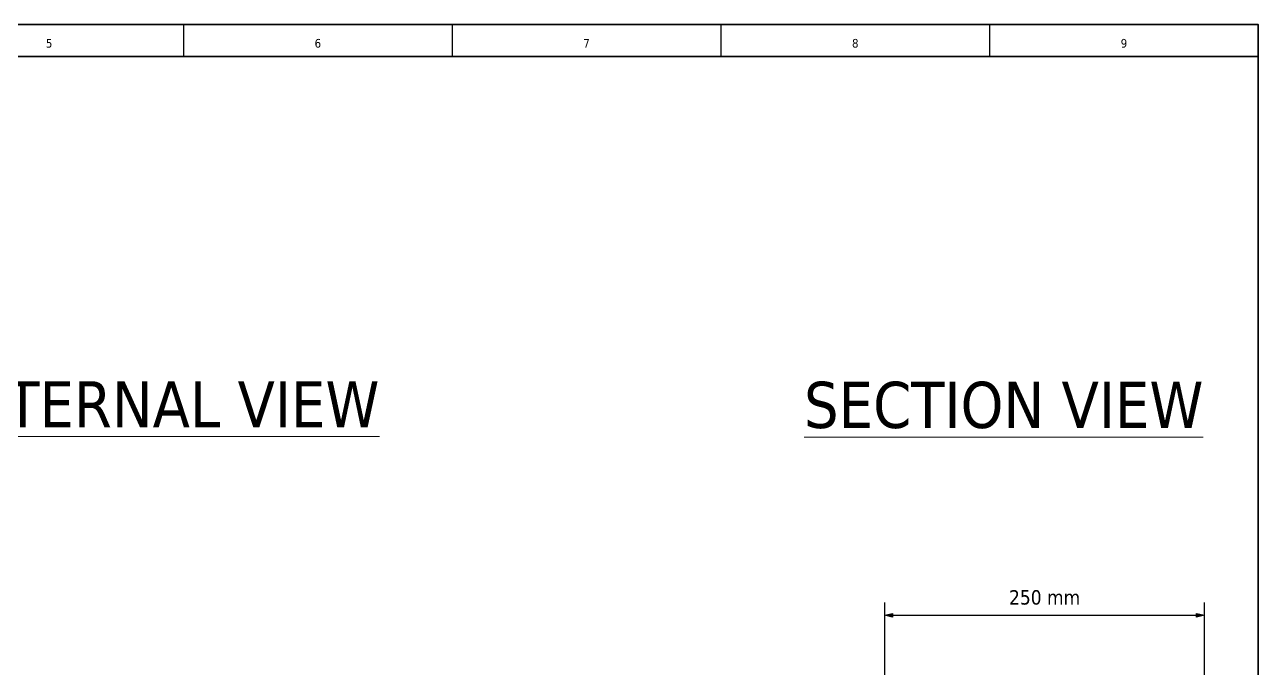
# Model space of a CAD drawing. Header units: millimetres. Extents: x 0 to 2100, y 0 to 1485.
# Drawn here: x 1136 to 2100, y 982 to 1485 of the extents above; entities that cross this region are included whole.
import ezdxf
from ezdxf.enums import TextEntityAlignment as Align

# ---------------------------------------------------------------- set-up
doc = ezdxf.new("R2010")
doc.units = ezdxf.units.MM
for name, color, linetype, lineweight in [('EPLAN107', 5, 'Continuous', 5), ('EPLAN108', 5, 'Continuous', 5), ('EPLAN201', 7, 'Continuous', 5), ('EPLAN451', 7, 'Continuous', 5), ('EPLAN452', 7, 'Continuous', 5), ('EPLAN453', 7, 'Continuous', 5)]:
    doc.layers.add(name, color=color, linetype=linetype, lineweight=lineweight)
doc.styles.add('Tahoma', font='')
doc.styles.get('Tahoma').set_extended_font_data('Tahoma')

# ---------------------------------------------------------------- blocks, each defined once
blk = doc.blocks.new('EPLFRAME')
at = {"layer": 'EPLAN201', "linetype": 'Continuous', "lineweight": 25, "ltscale": 4}
for p, q in [((1260, 1485), (1260, 1460)), ((1470, 1485), (1470, 1460)), ((1680, 1485), (1680, 1460)), ((1890, 1485), (1890, 1460))]:
    blk.add_line(p, q, dxfattribs=at)
at = {"layer": 'EPLAN201', "linetype": 'Continuous', "lineweight": 35, "ltscale": 4}
blk.add_line((0, 1460), (2100, 1460), dxfattribs=at)
blk.add_lwpolyline([(0, 0), (2100, 0), (2100, 1485), (0, 1485)], close=True, dxfattribs=at)
at = {"layer": 'EPLAN451', "color": 7, "style": 'Tahoma'}
for tag, p, height in [('14_10014', (505, 60), 11.29), ('14_10015', (925, 60), 11.29), ('14_10011', (505, 25), 11.29), ('14_10013', (1660, 25), 8.13), ('14_10151', (365, 5), 8.13), ('14_10300', (2075, 5), 8.13)]:
    blk.add_attdef(tag, p, '', height=height, dxfattribs=at)
blk.add_attdef('4_25020', text='', height=8.13, dxfattribs=at).set_placement((2065, 5), align=Align.RIGHT)
at = {"layer": 'EPLAN452', "color": 7, "style": 'Tahoma'}
for tag, p, height in [('4_11041', (5, 85), 11.29), ('4_11071[1]', (5, 65), 8.13), ('4_11074[1]', (105, 65), 8.13), ('4_11070[1]', (205, 65), 8.13), ('4_11024', (365, 65), 8.13), ('4_11011', (1155, 60), 11.29), ('4_11030', (1505, 60), 11.29), ('4_20132_1001', (1870, 65), 8.13), ('4_11071[2]', (5, 45), 8.13), ('4_11074[2]', (105, 45), 8.13), ('4_11070[2]', (205, 45), 8.13), ('4_11022', (365, 45), 8.13), ('4_20134_1001', (1870, 45), 8.13), ('4_11071[3]', (5, 25), 8.13), ('4_11074[3]', (105, 25), 8.13), ('4_11070[3]', (205, 25), 8.13), ('4_11080', (365, 25), 8.13), ('4_11059', (1505, 25), 8.13)]:
    blk.add_attdef(tag, p, '', height=height, dxfattribs=at)
for tag, height, p in [('4_11040', 11.29, (2095, 85)), ('4_11000', 8.13, (2095, 25)), ('4_11085', 8.13, (705, 5)), ('4_11086', 8.13, (915, 5))]:
    blk.add_attdef(tag, text='', height=height, dxfattribs=at).set_placement(p, align=Align.RIGHT)
at = {"layer": 'EPLAN453', "color": 7, "style": 'Tahoma'}
for tag, p in [('53_19005_1', (105, 1465)), ('53_19005', (315, 1465)), ('53_19005_8', (525, 1465)), ('53_19005_6', (735, 1465)), ('53_19005_7', (945, 1465)), ('53_19005_9', (1155, 1465)), ('53_19005_3', (1365, 1465)), ('53_19005_2', (1575, 1465)), ('53_19005_4', (1785, 1465)), ('53_19005_5', (1995, 1465))]:
    blk.add_attdef(tag, text='', height=6.77, dxfattribs=at).set_placement(p, align=Align.BOTTOM_CENTER)

msp = doc.modelspace()

# ---------------------------------------------------------------- hatches: boundary and pattern name
at = {"layer": 'EPLAN107', "linetype": 'Continuous', "lineweight": -3, "ltscale": 4}
for points in [[(1814.19, 1021.56), (1808, 1023), (1814.19, 1024.44)], [(2051.81, 1024.44), (2058, 1023), (2051.81, 1021.56)]]:
    msp.add_hatch(color=5, dxfattribs=at).paths.add_polyline_path(points, flags=0)

# ---------------------------------------------------------------- linework, layer by layer
at = {"layer": 'EPLAN107', "color": 5, "linetype": 'Continuous', "lineweight": 25, "ltscale": 4}
for p, q in [((1808, 973), (1808, 1033)), ((2058, 973), (2058, 1033)), ((1813, 1023), (2053, 1023))]:
    msp.add_line(p, q, dxfattribs=at)
at = {"layer": 'EPLAN107', "color": 5, "linetype": 'Continuous', "lineweight": -3, "ltscale": 4}
for points in [[(1814.19, 1021.56), (1808, 1023), (1814.19, 1024.44)], [(2051.81, 1024.44), (2058, 1023), (2051.81, 1021.56)]]:
    msp.add_lwpolyline(points, close=True, dxfattribs=at)

# ---------------------------------------------------------------- block references
ref = msp.add_blockref('EPLFRAME', (0, 0))
ref.add_attrib('53_19005_2', '7', dxfattribs={"layer": 'EPLAN453', "color": 7, "height": 6.77, "style": 'Tahoma'}).set_placement((1575, 1465), align=Align.BOTTOM_CENTER)
ref.add_attrib('53_19005_3', '6', dxfattribs={"layer": 'EPLAN453', "color": 7, "height": 6.77, "style": 'Tahoma'}).set_placement((1365, 1465), align=Align.BOTTOM_CENTER)
ref.add_attrib('53_19005_4', '8', dxfattribs={"layer": 'EPLAN453', "color": 7, "height": 6.77, "style": 'Tahoma'}).set_placement((1785, 1465), align=Align.BOTTOM_CENTER)
ref.add_attrib('53_19005_5', '9', dxfattribs={"layer": 'EPLAN453', "color": 7, "height": 6.77, "style": 'Tahoma'}).set_placement((1995, 1465), align=Align.BOTTOM_CENTER)
ref.add_attrib('53_19005_9', '5', dxfattribs={"layer": 'EPLAN453', "color": 7, "height": 6.77, "style": 'Tahoma'}).set_placement((1155, 1465), align=Align.BOTTOM_CENTER)

# ---------------------------------------------------------------- texts
at = {"layer": 'EPLAN107', "color": 5, "style": 'Tahoma'}
msp.add_text('250 mm', height=11.287, dxfattribs=at).set_placement((1933, 1028), align=Align.BOTTOM_CENTER)
at = {"layer": 'EPLAN108', "color": 5, "char_height": 36.12, "attachment_point": 7, "style": 'Tahoma'}
for s, insert in [('\\LINTERNAL VIEW\\l', (1077, 1170)), ('\\LSECTION VIEW\\l', (1744.97, 1168.83))]:
    msp.add_mtext(s, dxfattribs=dict(at, insert=insert))

doc.saveas('drawing.dxf')
